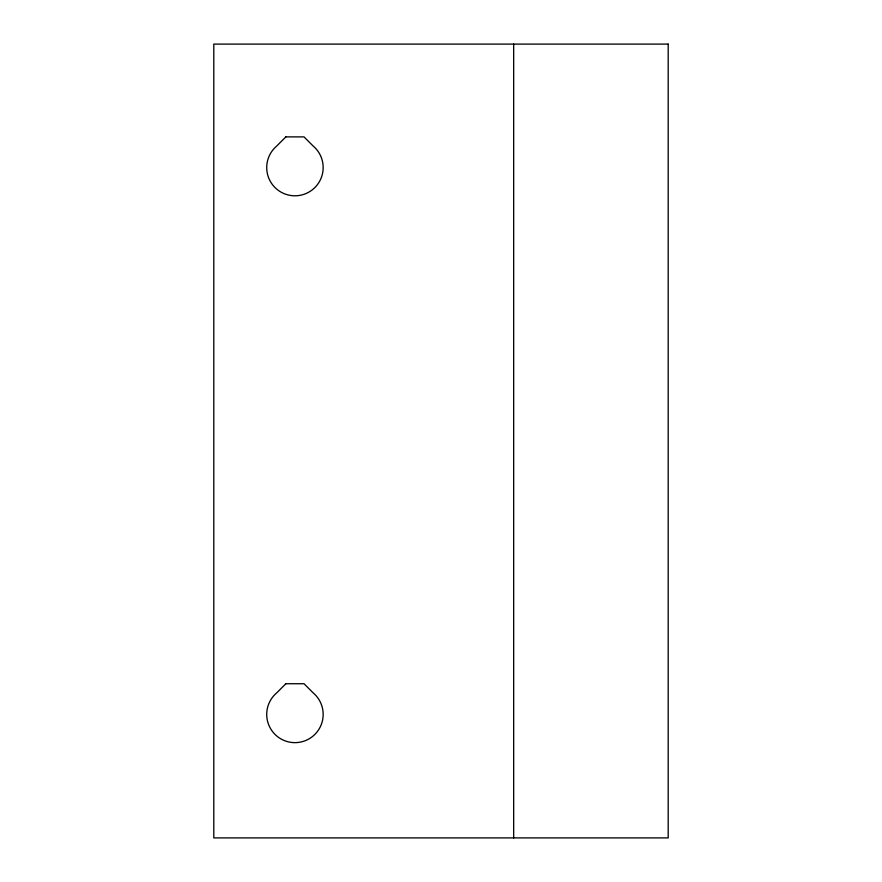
<?xml version="1.0" encoding="UTF-8"?>
<svg xmlns="http://www.w3.org/2000/svg" width="882" height="882" viewBox="0 0 882 882"><rect width="100%" height="100%" fill="white"/><g stroke="black" fill="none" stroke-linecap="round" stroke-linejoin="round"><path stroke-width="1.32" d="M513.677 44.1L513.677 837.9M285.867 136.886L276.794 145.96A28.224 28.224 0 0 0 274.412 186.951A28.224 28.224 0 0 0 315.469 186.951A28.224 28.224 0 0 0 313.088 145.96L304.014 136.886L285.867 136.886M285.867 683.726L276.794 692.8A28.224 28.224 0 0 0 274.412 733.791A28.224 28.224 0 0 0 315.469 733.791A28.224 28.224 0 0 0 313.088 692.8L304.014 683.726L285.867 683.726M668.203 44.1L213.797 44.1L213.797 837.9L668.203 837.9L668.203 44.1"/></g></svg>
